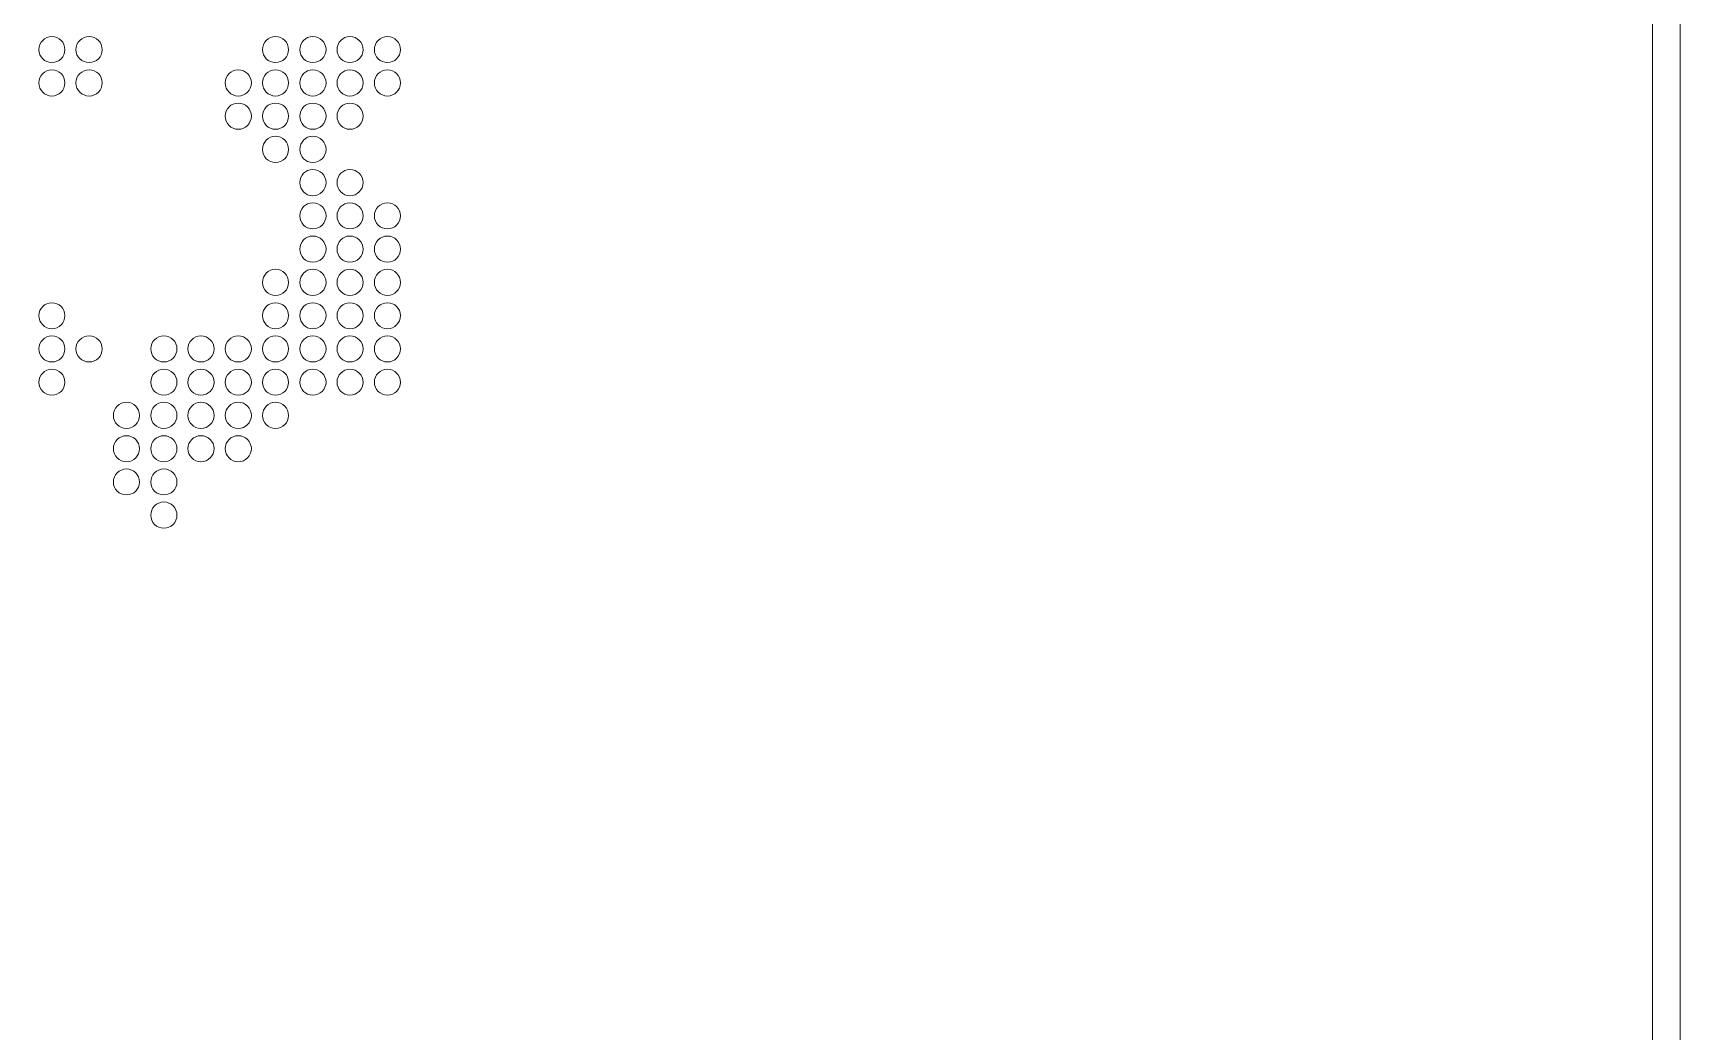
# Model space of a CAD drawing. Header units: inches. Extents: x 243 to 900, y -519 to -86.
# Drawn here: x 790.6 to 900, y -286 to -219.7 of the extents above; entities that cross this region are included whole.
import ezdxf

# ---------------------------------------------------------------- set-up
doc = ezdxf.new("R2010")
doc.units = ezdxf.units.IN
doc.header["$MEASUREMENT"] = 0
doc.layers.add('Layer 1', color=7, linetype='Continuous')

# ---------------------------------------------------------------- blocks, each defined once
blk = doc.blocks.new('block 3')
at = {"layer": 'Layer 1', "lineweight": 0}
blk.add_open_spline([(898.14, -484.27), (898.14, -494.99), (889.37, -503.76), (878.65, -503.76), (878.65, -503.76), (266.12, -503.76), (266.12, -503.76), (255.4, -503.76), (246.62, -494.99), (246.62, -484.27), (246.62, -484.27), (246.62, -108.51), (246.62, -108.51), (246.62, -97.78), (255.4, -89.01), (266.12, -89.01), (266.12, -89.01), (878.65, -89.01), (878.65, -89.01), (889.37, -89.01), (898.14, -97.78), (898.14, -108.51), (898.14, -108.51), (898.14, -484.27), (898.14, -484.27)], degree=3, knots=[0, 0, 0, 0, 1, 1, 1, 2, 2, 2, 3, 3, 3, 4, 4, 4, 5, 5, 5, 6, 6, 6, 7, 7, 7, 8, 8, 8, 8], dxfattribs=at)
blk = doc.blocks.new('block 2')
at = {"layer": 'Layer 1', "lineweight": 0}
blk.add_lwpolyline([(243.21, -85.77), (899.97, -85.77), (899.97, -506.88), (243.21, -506.88), (243.21, -85.77)], dxfattribs=at)
at = {"layer": 'Layer 1'}
blk.add_blockref('block 3', (0, 0), dxfattribs=at)
blk = doc.blocks.new('block 185')
at = {"layer": 'Layer 1', "lineweight": 0}
for points in [[(792.72, -220.85), (792.72, -221.32), (792.33, -221.7), (791.86, -221.7), (791.38, -221.7), (790.99, -221.32), (790.99, -220.85), (790.99, -220.36), (791.38, -219.97), (791.86, -219.97), (792.33, -219.97), (792.72, -220.36), (792.72, -220.85)], [(795.2, -220.85), (795.2, -221.32), (794.81, -221.7), (794.34, -221.7), (793.85, -221.7), (793.45, -221.32), (793.45, -220.85), (793.45, -220.36), (793.85, -219.97), (794.34, -219.97), (794.81, -219.97), (795.2, -220.36), (795.2, -220.85)], [(807.57, -220.85), (807.57, -221.32), (807.19, -221.7), (806.7, -221.7), (806.23, -221.7), (805.84, -221.32), (805.84, -220.85), (805.84, -220.36), (806.23, -219.97), (806.7, -219.97), (807.19, -219.97), (807.57, -220.36), (807.57, -220.85)], [(810.06, -220.85), (810.06, -221.32), (809.66, -221.7), (809.17, -221.7), (808.7, -221.7), (808.32, -221.32), (808.32, -220.85), (808.32, -220.36), (808.7, -219.97), (809.17, -219.97), (809.66, -219.97), (810.06, -220.36), (810.06, -220.85)], [(812.53, -220.85), (812.53, -221.32), (812.13, -221.7), (811.64, -221.7), (811.17, -221.7), (810.79, -221.32), (810.79, -220.85), (810.79, -220.36), (811.17, -219.97), (811.64, -219.97), (812.13, -219.97), (812.53, -220.36), (812.53, -220.85)], [(815, -220.85), (815, -221.32), (814.61, -221.7), (814.14, -221.7), (813.66, -221.7), (813.27, -221.32), (813.27, -220.85), (813.27, -220.36), (813.66, -219.97), (814.14, -219.97), (814.61, -219.97), (815, -220.36), (815, -220.85)]]:
    blk.add_open_spline(points, degree=3, knots=[0, 0, 0, 0, 1, 1, 1, 2, 2, 2, 3, 3, 3, 4, 4, 4, 4], dxfattribs=at)
blk = doc.blocks.new('block 186')
at = {"layer": 'Layer 1', "lineweight": 0}
for points in [[(792.72, -223.05), (792.72, -223.54), (792.33, -223.92), (791.86, -223.92), (791.38, -223.92), (790.99, -223.54), (790.99, -223.05), (790.99, -222.57), (791.38, -222.18), (791.86, -222.18), (792.33, -222.18), (792.72, -222.57), (792.72, -223.05)], [(795.2, -223.05), (795.2, -223.54), (794.81, -223.92), (794.34, -223.92), (793.85, -223.92), (793.45, -223.54), (793.45, -223.05), (793.45, -222.57), (793.85, -222.18), (794.34, -222.18), (794.81, -222.18), (795.2, -222.57), (795.2, -223.05)], [(805.1, -223.05), (805.1, -223.54), (804.71, -223.92), (804.23, -223.92), (803.76, -223.92), (803.36, -223.54), (803.36, -223.05), (803.36, -222.57), (803.76, -222.18), (804.23, -222.18), (804.71, -222.18), (805.1, -222.57), (805.1, -223.05)], [(807.57, -223.05), (807.57, -223.54), (807.19, -223.92), (806.7, -223.92), (806.23, -223.92), (805.84, -223.54), (805.84, -223.05), (805.84, -222.57), (806.23, -222.18), (806.7, -222.18), (807.19, -222.18), (807.57, -222.57), (807.57, -223.05)], [(810.06, -223.05), (810.06, -223.54), (809.66, -223.92), (809.17, -223.92), (808.7, -223.92), (808.32, -223.54), (808.32, -223.05), (808.32, -222.57), (808.7, -222.18), (809.17, -222.18), (809.66, -222.18), (810.06, -222.57), (810.06, -223.05)], [(812.53, -223.05), (812.53, -223.54), (812.13, -223.92), (811.64, -223.92), (811.17, -223.92), (810.79, -223.54), (810.79, -223.05), (810.79, -222.57), (811.17, -222.18), (811.64, -222.18), (812.13, -222.18), (812.53, -222.57), (812.53, -223.05)], [(815, -223.05), (815, -223.54), (814.61, -223.92), (814.14, -223.92), (813.66, -223.92), (813.27, -223.54), (813.27, -223.05), (813.27, -222.57), (813.66, -222.18), (814.14, -222.18), (814.61, -222.18), (815, -222.57), (815, -223.05)]]:
    blk.add_open_spline(points, degree=3, knots=[0, 0, 0, 0, 1, 1, 1, 2, 2, 2, 3, 3, 3, 4, 4, 4, 4], dxfattribs=at)
blk = doc.blocks.new('block 187')
at = {"layer": 'Layer 1', "lineweight": 0}
for points in [[(805.1, -225.26), (805.1, -225.73), (804.71, -226.13), (804.23, -226.13), (803.76, -226.13), (803.36, -225.73), (803.36, -225.26), (803.36, -224.77), (803.76, -224.39), (804.23, -224.39), (804.71, -224.39), (805.1, -224.77), (805.1, -225.26)], [(807.57, -225.26), (807.57, -225.73), (807.19, -226.13), (806.7, -226.13), (806.23, -226.13), (805.84, -225.73), (805.84, -225.26), (805.84, -224.77), (806.23, -224.39), (806.7, -224.39), (807.19, -224.39), (807.57, -224.77), (807.57, -225.26)], [(810.06, -225.26), (810.06, -225.73), (809.66, -226.13), (809.17, -226.13), (808.7, -226.13), (808.32, -225.73), (808.32, -225.26), (808.32, -224.77), (808.7, -224.39), (809.17, -224.39), (809.66, -224.39), (810.06, -224.77), (810.06, -225.26)], [(812.53, -225.26), (812.53, -225.73), (812.13, -226.13), (811.64, -226.13), (811.17, -226.13), (810.79, -225.73), (810.79, -225.26), (810.79, -224.77), (811.17, -224.39), (811.64, -224.39), (812.13, -224.39), (812.53, -224.77), (812.53, -225.26)]]:
    blk.add_open_spline(points, degree=3, knots=[0, 0, 0, 0, 1, 1, 1, 2, 2, 2, 3, 3, 3, 4, 4, 4, 4], dxfattribs=at)
blk = doc.blocks.new('block 188')
at = {"layer": 'Layer 1', "lineweight": 0}
for points in [[(807.57, -227.47), (807.57, -227.95), (807.19, -228.33), (806.7, -228.33), (806.23, -228.33), (805.84, -227.95), (805.84, -227.47), (805.84, -226.98), (806.23, -226.59), (806.7, -226.59), (807.19, -226.59), (807.57, -226.98), (807.57, -227.47)], [(810.06, -227.47), (810.06, -227.95), (809.66, -228.33), (809.17, -228.33), (808.7, -228.33), (808.32, -227.95), (808.32, -227.47), (808.32, -226.98), (808.7, -226.59), (809.17, -226.59), (809.66, -226.59), (810.06, -226.98), (810.06, -227.47)]]:
    blk.add_open_spline(points, degree=3, knots=[0, 0, 0, 0, 1, 1, 1, 2, 2, 2, 3, 3, 3, 4, 4, 4, 4], dxfattribs=at)
blk = doc.blocks.new('block 189')
at = {"layer": 'Layer 1', "lineweight": 0}
for points in [[(810.06, -229.67), (810.06, -230.14), (809.66, -230.54), (809.17, -230.54), (808.7, -230.54), (808.32, -230.14), (808.32, -229.67), (808.32, -229.18), (808.7, -228.8), (809.17, -228.8), (809.66, -228.8), (810.06, -229.18), (810.06, -229.67)], [(812.53, -229.67), (812.53, -230.14), (812.13, -230.54), (811.64, -230.54), (811.17, -230.54), (810.79, -230.14), (810.79, -229.67), (810.79, -229.18), (811.17, -228.8), (811.64, -228.8), (812.13, -228.8), (812.53, -229.18), (812.53, -229.67)]]:
    blk.add_open_spline(points, degree=3, knots=[0, 0, 0, 0, 1, 1, 1, 2, 2, 2, 3, 3, 3, 4, 4, 4, 4], dxfattribs=at)
blk = doc.blocks.new('block 190')
at = {"layer": 'Layer 1', "lineweight": 0}
for points in [[(810.06, -231.88), (810.06, -232.35), (809.66, -232.74), (809.17, -232.74), (808.7, -232.74), (808.32, -232.35), (808.32, -231.88), (808.32, -231.39), (808.7, -231.01), (809.17, -231.01), (809.66, -231.01), (810.06, -231.39), (810.06, -231.88)], [(812.53, -231.88), (812.53, -232.35), (812.13, -232.74), (811.64, -232.74), (811.17, -232.74), (810.79, -232.35), (810.79, -231.88), (810.79, -231.39), (811.17, -231.01), (811.64, -231.01), (812.13, -231.01), (812.53, -231.39), (812.53, -231.88)], [(815, -231.88), (815, -232.35), (814.61, -232.74), (814.14, -232.74), (813.66, -232.74), (813.27, -232.35), (813.27, -231.88), (813.27, -231.39), (813.66, -231.01), (814.14, -231.01), (814.61, -231.01), (815, -231.39), (815, -231.88)]]:
    blk.add_open_spline(points, degree=3, knots=[0, 0, 0, 0, 1, 1, 1, 2, 2, 2, 3, 3, 3, 4, 4, 4, 4], dxfattribs=at)
blk = doc.blocks.new('block 191')
at = {"layer": 'Layer 1', "lineweight": 0}
for points in [[(810.06, -234.08), (810.06, -234.57), (809.66, -234.95), (809.17, -234.95), (808.7, -234.95), (808.32, -234.57), (808.32, -234.08), (808.32, -233.61), (808.7, -233.21), (809.17, -233.21), (809.66, -233.21), (810.06, -233.61), (810.06, -234.08)], [(812.53, -234.08), (812.53, -234.57), (812.13, -234.95), (811.64, -234.95), (811.17, -234.95), (810.79, -234.57), (810.79, -234.08), (810.79, -233.61), (811.17, -233.21), (811.64, -233.21), (812.13, -233.21), (812.53, -233.61), (812.53, -234.08)], [(815, -234.08), (815, -234.57), (814.61, -234.95), (814.14, -234.95), (813.66, -234.95), (813.27, -234.57), (813.27, -234.08), (813.27, -233.61), (813.66, -233.21), (814.14, -233.21), (814.61, -233.21), (815, -233.61), (815, -234.08)]]:
    blk.add_open_spline(points, degree=3, knots=[0, 0, 0, 0, 1, 1, 1, 2, 2, 2, 3, 3, 3, 4, 4, 4, 4], dxfattribs=at)
blk = doc.blocks.new('block 192')
at = {"layer": 'Layer 1', "lineweight": 0}
for points in [[(807.57, -236.29), (807.57, -236.77), (807.19, -237.15), (806.7, -237.15), (806.23, -237.15), (805.84, -236.77), (805.84, -236.29), (805.84, -235.8), (806.23, -235.42), (806.7, -235.42), (807.19, -235.42), (807.57, -235.8), (807.57, -236.29)], [(810.06, -236.29), (810.06, -236.77), (809.66, -237.15), (809.17, -237.15), (808.7, -237.15), (808.32, -236.77), (808.32, -236.29), (808.32, -235.8), (808.7, -235.42), (809.17, -235.42), (809.66, -235.42), (810.06, -235.8), (810.06, -236.29)], [(812.53, -236.29), (812.53, -236.77), (812.13, -237.15), (811.64, -237.15), (811.17, -237.15), (810.79, -236.77), (810.79, -236.29), (810.79, -235.8), (811.17, -235.42), (811.64, -235.42), (812.13, -235.42), (812.53, -235.8), (812.53, -236.29)], [(815, -236.29), (815, -236.77), (814.61, -237.15), (814.14, -237.15), (813.66, -237.15), (813.27, -236.77), (813.27, -236.29), (813.27, -235.8), (813.66, -235.42), (814.14, -235.42), (814.61, -235.42), (815, -235.8), (815, -236.29)]]:
    blk.add_open_spline(points, degree=3, knots=[0, 0, 0, 0, 1, 1, 1, 2, 2, 2, 3, 3, 3, 4, 4, 4, 4], dxfattribs=at)
blk = doc.blocks.new('block 193')
at = {"layer": 'Layer 1', "lineweight": 0}
for points in [[(792.72, -238.49), (792.72, -238.98), (792.33, -239.36), (791.86, -239.36), (791.38, -239.36), (790.99, -238.98), (790.99, -238.49), (790.99, -238.02), (791.38, -237.64), (791.86, -237.64), (792.33, -237.64), (792.72, -238.02), (792.72, -238.49)], [(807.57, -238.49), (807.57, -238.98), (807.19, -239.36), (806.7, -239.36), (806.23, -239.36), (805.84, -238.98), (805.84, -238.49), (805.84, -238.02), (806.23, -237.64), (806.7, -237.64), (807.19, -237.64), (807.57, -238.02), (807.57, -238.49)], [(810.06, -238.49), (810.06, -238.98), (809.66, -239.36), (809.17, -239.36), (808.7, -239.36), (808.32, -238.98), (808.32, -238.49), (808.32, -238.02), (808.7, -237.64), (809.17, -237.64), (809.66, -237.64), (810.06, -238.02), (810.06, -238.49)], [(812.53, -238.49), (812.53, -238.98), (812.13, -239.36), (811.64, -239.36), (811.17, -239.36), (810.79, -238.98), (810.79, -238.49), (810.79, -238.02), (811.17, -237.64), (811.64, -237.64), (812.13, -237.64), (812.53, -238.02), (812.53, -238.49)], [(815, -238.49), (815, -238.98), (814.61, -239.36), (814.14, -239.36), (813.66, -239.36), (813.27, -238.98), (813.27, -238.49), (813.27, -238.02), (813.66, -237.64), (814.14, -237.64), (814.61, -237.64), (815, -238.02), (815, -238.49)]]:
    blk.add_open_spline(points, degree=3, knots=[0, 0, 0, 0, 1, 1, 1, 2, 2, 2, 3, 3, 3, 4, 4, 4, 4], dxfattribs=at)
blk = doc.blocks.new('block 194')
at = {"layer": 'Layer 1', "lineweight": 0}
for points in [[(792.72, -240.7), (792.72, -241.17), (792.33, -241.57), (791.86, -241.57), (791.38, -241.57), (790.99, -241.17), (790.99, -240.7), (790.99, -240.23), (791.38, -239.83), (791.86, -239.83), (792.33, -239.83), (792.72, -240.23), (792.72, -240.7)], [(795.2, -240.7), (795.2, -241.17), (794.81, -241.57), (794.34, -241.57), (793.85, -241.57), (793.45, -241.17), (793.45, -240.7), (793.45, -240.23), (793.85, -239.83), (794.34, -239.83), (794.81, -239.83), (795.2, -240.23), (795.2, -240.7)], [(800.16, -240.7), (800.16, -241.17), (799.76, -241.57), (799.29, -241.57), (798.8, -241.57), (798.42, -241.17), (798.42, -240.7), (798.42, -240.23), (798.8, -239.83), (799.29, -239.83), (799.76, -239.83), (800.16, -240.23), (800.16, -240.7)], [(802.63, -240.7), (802.63, -241.17), (802.24, -241.57), (801.75, -241.57), (801.27, -241.57), (800.89, -241.17), (800.89, -240.7), (800.89, -240.23), (801.27, -239.83), (801.75, -239.83), (802.24, -239.83), (802.63, -240.23), (802.63, -240.7)], [(805.1, -240.7), (805.1, -241.17), (804.71, -241.57), (804.23, -241.57), (803.76, -241.57), (803.36, -241.17), (803.36, -240.7), (803.36, -240.23), (803.76, -239.83), (804.23, -239.83), (804.71, -239.83), (805.1, -240.23), (805.1, -240.7)], [(807.57, -240.7), (807.57, -241.17), (807.19, -241.57), (806.7, -241.57), (806.23, -241.57), (805.84, -241.17), (805.84, -240.7), (805.84, -240.23), (806.23, -239.83), (806.7, -239.83), (807.19, -239.83), (807.57, -240.23), (807.57, -240.7)], [(810.06, -240.7), (810.06, -241.17), (809.66, -241.57), (809.17, -241.57), (808.7, -241.57), (808.32, -241.17), (808.32, -240.7), (808.32, -240.23), (808.7, -239.83), (809.17, -239.83), (809.66, -239.83), (810.06, -240.23), (810.06, -240.7)], [(812.53, -240.7), (812.53, -241.17), (812.13, -241.57), (811.64, -241.57), (811.17, -241.57), (810.79, -241.17), (810.79, -240.7), (810.79, -240.23), (811.17, -239.83), (811.64, -239.83), (812.13, -239.83), (812.53, -240.23), (812.53, -240.7)], [(815, -240.7), (815, -241.17), (814.61, -241.57), (814.14, -241.57), (813.66, -241.57), (813.27, -241.17), (813.27, -240.7), (813.27, -240.23), (813.66, -239.83), (814.14, -239.83), (814.61, -239.83), (815, -240.23), (815, -240.7)]]:
    blk.add_open_spline(points, degree=3, knots=[0, 0, 0, 0, 1, 1, 1, 2, 2, 2, 3, 3, 3, 4, 4, 4, 4], dxfattribs=at)
blk = doc.blocks.new('block 195')
at = {"layer": 'Layer 1', "lineweight": 0}
for points in [[(792.72, -242.92), (792.72, -243.39), (792.33, -243.77), (791.86, -243.77), (791.38, -243.77), (790.99, -243.39), (790.99, -242.92), (790.99, -242.43), (791.38, -242.05), (791.86, -242.05), (792.33, -242.05), (792.72, -242.43), (792.72, -242.92)], [(800.16, -242.92), (800.16, -243.39), (799.76, -243.77), (799.29, -243.77), (798.8, -243.77), (798.42, -243.39), (798.42, -242.92), (798.42, -242.43), (798.8, -242.05), (799.29, -242.05), (799.76, -242.05), (800.16, -242.43), (800.16, -242.92)], [(802.63, -242.92), (802.63, -243.39), (802.24, -243.77), (801.75, -243.77), (801.27, -243.77), (800.89, -243.39), (800.89, -242.92), (800.89, -242.43), (801.27, -242.05), (801.75, -242.05), (802.24, -242.05), (802.63, -242.43), (802.63, -242.92)], [(805.1, -242.92), (805.1, -243.39), (804.71, -243.77), (804.23, -243.77), (803.76, -243.77), (803.36, -243.39), (803.36, -242.92), (803.36, -242.43), (803.76, -242.05), (804.23, -242.05), (804.71, -242.05), (805.1, -242.43), (805.1, -242.92)], [(807.57, -242.92), (807.57, -243.39), (807.19, -243.77), (806.7, -243.77), (806.23, -243.77), (805.84, -243.39), (805.84, -242.92), (805.84, -242.43), (806.23, -242.05), (806.7, -242.05), (807.19, -242.05), (807.57, -242.43), (807.57, -242.92)], [(810.06, -242.92), (810.06, -243.39), (809.66, -243.77), (809.17, -243.77), (808.7, -243.77), (808.32, -243.39), (808.32, -242.92), (808.32, -242.43), (808.7, -242.05), (809.17, -242.05), (809.66, -242.05), (810.06, -242.43), (810.06, -242.92)], [(812.53, -242.92), (812.53, -243.39), (812.13, -243.77), (811.64, -243.77), (811.17, -243.77), (810.79, -243.39), (810.79, -242.92), (810.79, -242.43), (811.17, -242.05), (811.64, -242.05), (812.13, -242.05), (812.53, -242.43), (812.53, -242.92)], [(815, -242.92), (815, -243.39), (814.61, -243.77), (814.14, -243.77), (813.66, -243.77), (813.27, -243.39), (813.27, -242.92), (813.27, -242.43), (813.66, -242.05), (814.14, -242.05), (814.61, -242.05), (815, -242.43), (815, -242.92)]]:
    blk.add_open_spline(points, degree=3, knots=[0, 0, 0, 0, 1, 1, 1, 2, 2, 2, 3, 3, 3, 4, 4, 4, 4], dxfattribs=at)
blk = doc.blocks.new('block 196')
at = {"layer": 'Layer 1', "lineweight": 0}
for points in [[(797.67, -245.11), (797.67, -245.6), (797.29, -245.98), (796.81, -245.98), (796.32, -245.98), (795.94, -245.6), (795.94, -245.11), (795.94, -244.64), (796.32, -244.24), (796.81, -244.24), (797.29, -244.24), (797.67, -244.64), (797.67, -245.11)], [(800.16, -245.11), (800.16, -245.6), (799.76, -245.98), (799.29, -245.98), (798.8, -245.98), (798.42, -245.6), (798.42, -245.11), (798.42, -244.64), (798.8, -244.24), (799.29, -244.24), (799.76, -244.24), (800.16, -244.64), (800.16, -245.11)], [(802.63, -245.11), (802.63, -245.6), (802.24, -245.98), (801.75, -245.98), (801.27, -245.98), (800.89, -245.6), (800.89, -245.11), (800.89, -244.64), (801.27, -244.24), (801.75, -244.24), (802.24, -244.24), (802.63, -244.64), (802.63, -245.11)], [(805.1, -245.11), (805.1, -245.6), (804.71, -245.98), (804.23, -245.98), (803.76, -245.98), (803.36, -245.6), (803.36, -245.11), (803.36, -244.64), (803.76, -244.24), (804.23, -244.24), (804.71, -244.24), (805.1, -244.64), (805.1, -245.11)], [(807.57, -245.11), (807.57, -245.6), (807.19, -245.98), (806.7, -245.98), (806.23, -245.98), (805.84, -245.6), (805.84, -245.11), (805.84, -244.64), (806.23, -244.24), (806.7, -244.24), (807.19, -244.24), (807.57, -244.64), (807.57, -245.11)]]:
    blk.add_open_spline(points, degree=3, knots=[0, 0, 0, 0, 1, 1, 1, 2, 2, 2, 3, 3, 3, 4, 4, 4, 4], dxfattribs=at)
blk = doc.blocks.new('block 197')
at = {"layer": 'Layer 1', "lineweight": 0}
for points in [[(797.67, -247.32), (797.67, -247.8), (797.29, -248.19), (796.81, -248.19), (796.32, -248.19), (795.94, -247.8), (795.94, -247.32), (795.94, -246.85), (796.32, -246.46), (796.81, -246.46), (797.29, -246.46), (797.67, -246.85), (797.67, -247.32)], [(800.16, -247.32), (800.16, -247.8), (799.76, -248.19), (799.29, -248.19), (798.8, -248.19), (798.42, -247.8), (798.42, -247.32), (798.42, -246.85), (798.8, -246.46), (799.29, -246.46), (799.76, -246.46), (800.16, -246.85), (800.16, -247.32)], [(802.63, -247.32), (802.63, -247.8), (802.24, -248.19), (801.75, -248.19), (801.27, -248.19), (800.89, -247.8), (800.89, -247.32), (800.89, -246.85), (801.27, -246.46), (801.75, -246.46), (802.24, -246.46), (802.63, -246.85), (802.63, -247.32)], [(805.1, -247.32), (805.1, -247.8), (804.71, -248.19), (804.23, -248.19), (803.76, -248.19), (803.36, -247.8), (803.36, -247.32), (803.36, -246.85), (803.76, -246.46), (804.23, -246.46), (804.71, -246.46), (805.1, -246.85), (805.1, -247.32)]]:
    blk.add_open_spline(points, degree=3, knots=[0, 0, 0, 0, 1, 1, 1, 2, 2, 2, 3, 3, 3, 4, 4, 4, 4], dxfattribs=at)
blk = doc.blocks.new('block 198')
at = {"layer": 'Layer 1', "lineweight": 0}
for points in [[(797.67, -249.54), (797.67, -250.01), (797.29, -250.39), (796.81, -250.39), (796.32, -250.39), (795.94, -250.01), (795.94, -249.54), (795.94, -249.05), (796.32, -248.67), (796.81, -248.67), (797.29, -248.67), (797.67, -249.05), (797.67, -249.54)], [(800.16, -249.54), (800.16, -250.01), (799.76, -250.39), (799.29, -250.39), (798.8, -250.39), (798.42, -250.01), (798.42, -249.54), (798.42, -249.05), (798.8, -248.67), (799.29, -248.67), (799.76, -248.67), (800.16, -249.05), (800.16, -249.54)]]:
    blk.add_open_spline(points, degree=3, knots=[0, 0, 0, 0, 1, 1, 1, 2, 2, 2, 3, 3, 3, 4, 4, 4, 4], dxfattribs=at)
blk = doc.blocks.new('block 199')
at = {"layer": 'Layer 1', "lineweight": 0}
blk.add_open_spline([(800.16, -251.73), (800.16, -252.22), (799.76, -252.6), (799.29, -252.6), (798.8, -252.6), (798.42, -252.22), (798.42, -251.73), (798.42, -251.26), (798.8, -250.86), (799.29, -250.86), (799.76, -250.86), (800.16, -251.26), (800.16, -251.73)], degree=3, knots=[0, 0, 0, 0, 1, 1, 1, 2, 2, 2, 3, 3, 3, 4, 4, 4, 4], dxfattribs=at)
blk = doc.blocks.new('block 150')
at = {"layer": 'Layer 1'}
for name in ['block 185', 'block 186', 'block 187', 'block 188', 'block 189', 'block 190', 'block 191', 'block 192', 'block 193', 'block 194', 'block 195', 'block 196', 'block 197', 'block 198', 'block 199']:
    blk.add_blockref(name, (0, 0), dxfattribs=at)
blk = doc.blocks.new('block 149')
at = {"layer": 'Layer 1'}
blk.add_blockref('block 150', (0, 0), dxfattribs=at)
blk = doc.blocks.new('block 4')
at = {"layer": 'Layer 1'}
blk.add_blockref('block 149', (0, 0), dxfattribs=at)

msp = doc.modelspace()

# ---------------------------------------------------------------- block references
at = {"layer": 'Layer 1'}
for name in ['block 2', 'block 4']:
    msp.add_blockref(name, (0, 0), dxfattribs=at)

doc.saveas('drawing.dxf')
